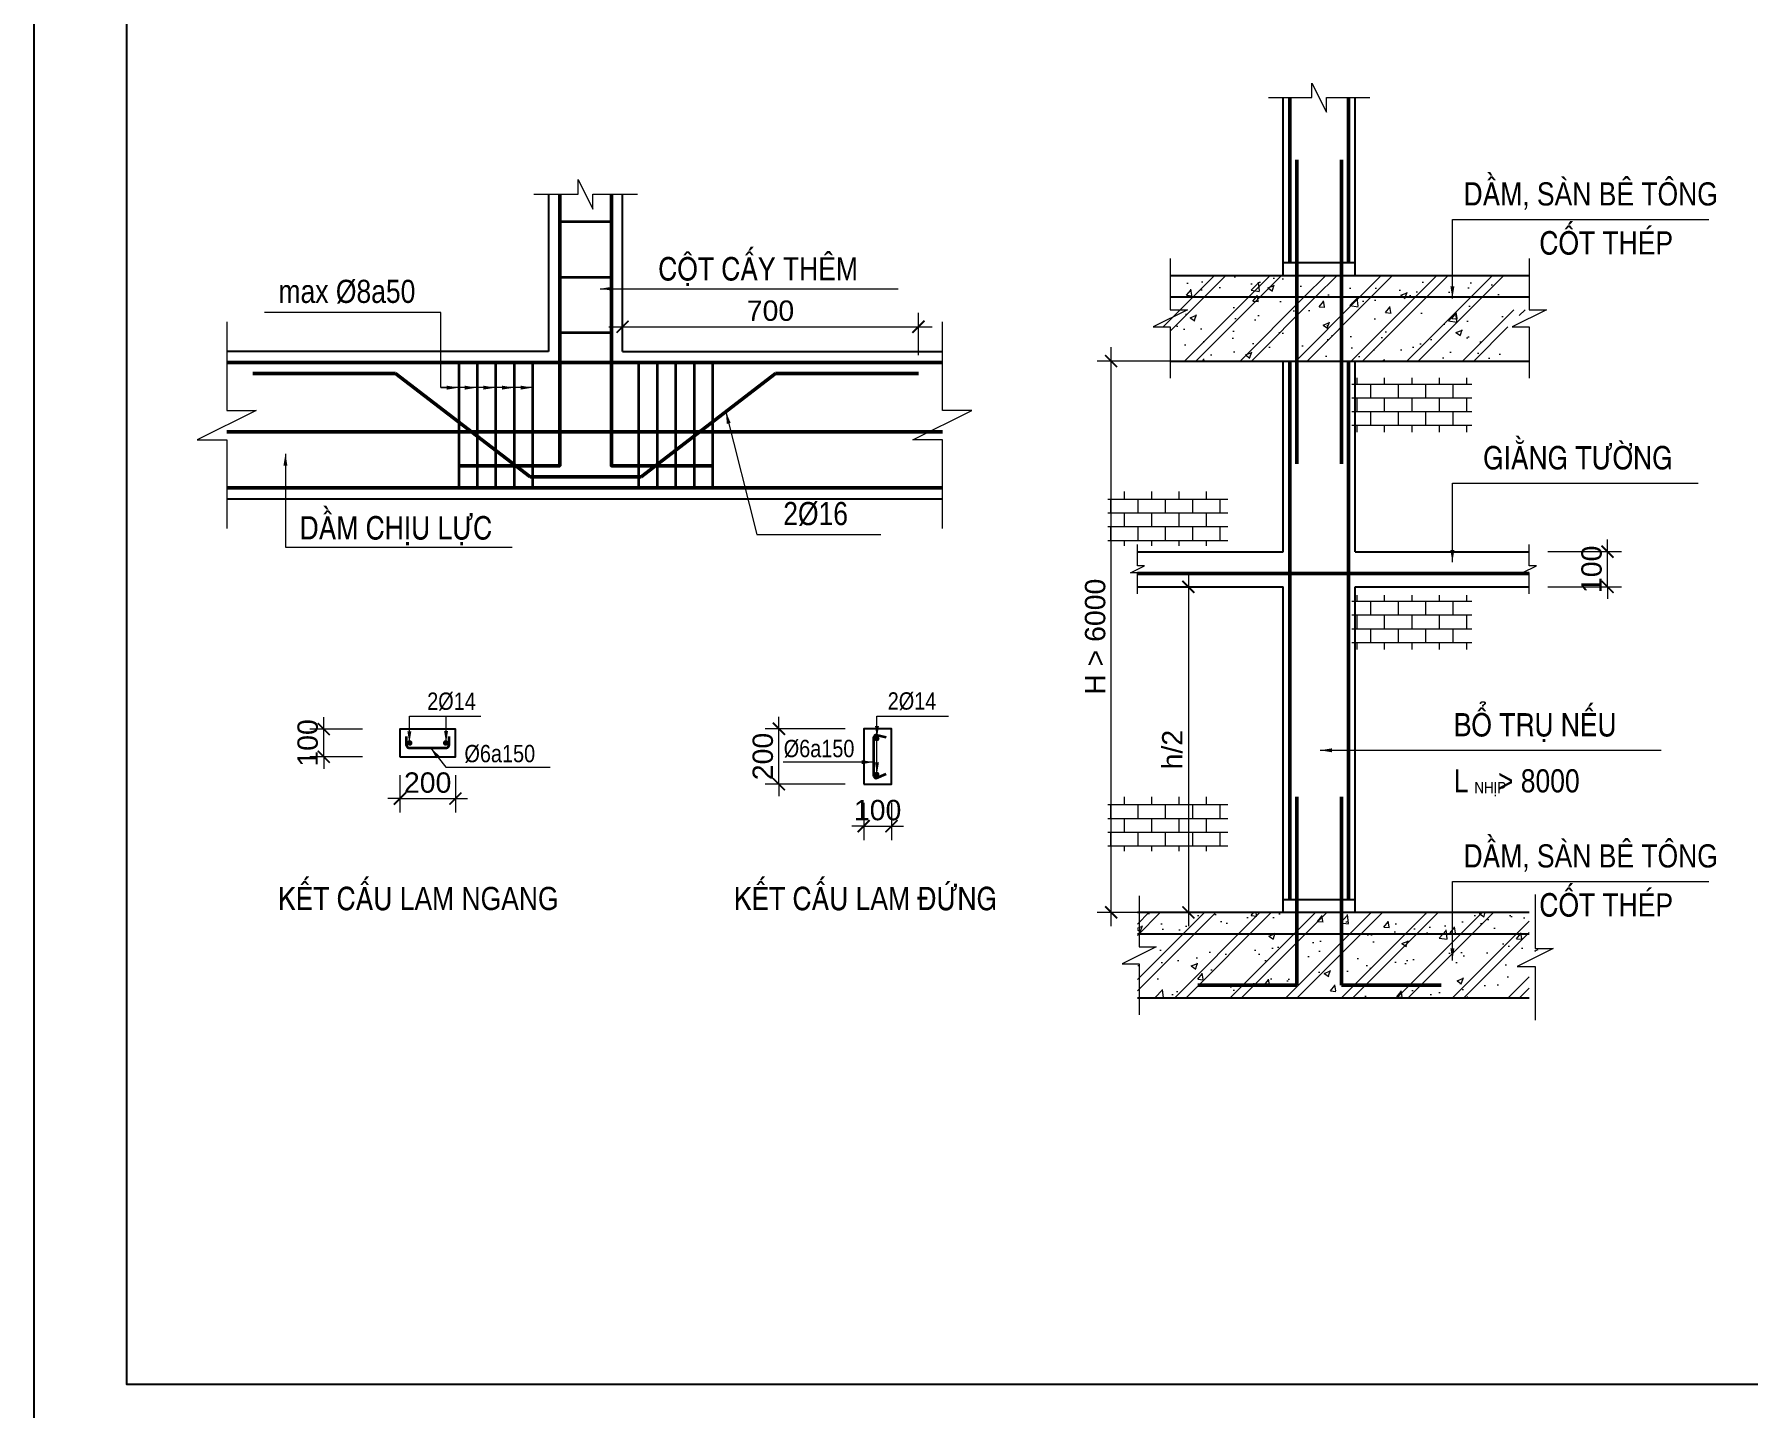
# Model space of a CAD drawing. Header units: millimetres. Extents: x 0 to 84000, y -29700 to 363007.
# Drawn here: x 0 to 18533, y 267550 to 282400 of the extents above; entities that cross this region are included whole.
import ezdxf

# ---------------------------------------------------------------- set-up
doc = ezdxf.new("R2010")
doc.units = ezdxf.units.MM
doc.linetypes.add('HIDDEN', pattern=[0.375, 0.25, -0.125])
for name, color, linetype, lineweight in [('S-Blur line', 252, 'Continuous', 9), ('S-Border', 7, 'Continuous', 25), ('S-Dims', 9, 'Continuous', 13), ('S-Hatch', 251, 'Continuous', 9), ('S-Note', 9, 'Continuous', 13), ('S-Rebar', 1, 'Continuous', 35), ('S-Steel', 6, 'Continuous', 50), ('S-Text', 3, 'Continuous', 25)]:
    doc.layers.add(name, color=color, linetype=linetype, lineweight=lineweight)
doc.styles.add('R-Arial', font='arial.ttf')
doc.styles.add('R-Helve Condense', font='VHELVCN.TTF')
doc.styles.add('VNI-HELVE-CONDENSEN', font='VHELVCN.TTF')
doc.dimstyles.new('SC-DIM', dxfattribs={"dimscale": 0, "dimtxt": 2.2, "dimasz": 1.3, "dimexe": 1.5, "dimexo": 2, "dimgap": 0.6, "dimtad": 1, "dimdec": 0, "dimzin": 0, "dimdsep": 46, "dimtxsty": 'R-Arial', "dimblk": 'ARCHTICK', "dimcen": 0.5, "dimdle": 1.5, "dimclrd": 256, "dimclre": 256, "dimclrt": 3, "dimadec": 0, "dimazin": 0, "dimtfac": 1, "dimtdec": 0, "dimtix": 1, "dimtmove": 0, "dimatfit": 3, "dimfxl": 1, "dimtolj": 1, "dimtzin": 0, "dimlwd": -1, "dimlwe": -1, "dimarcsym": 0})

# ---------------------------------------------------------------- blocks, each defined once
blk = doc.blocks.new('_ArchTick')
at = {"color": 0, "linetype": 'ByBlock', "const_width": 0.15}
blk.add_lwpolyline([(-0.5, -0.5), (0.5, 0.5)], dxfattribs=at)
blk = doc.blocks.new('*D573')
at = {"layer": 'Defpoints', "color": 0, "ltscale": 100, "transparency": 16777216}
for p in [(9563, 279238), (6363, 278971), (9563, 278731)]:
    blk.add_point(p, dxfattribs=at)
at = {"layer": 'S-Dims', "ltscale": 100, "transparency": 16777216}
for p, q in [((6363, 279171), (6363, 279388)), ((9563, 278931), (9563, 279388)), ((6213, 279238), (9713, 279238))]:
    blk.add_line(p, q, dxfattribs=at)
at = {"layer": 'S-Dims', "ltscale": 100, "transparency": 16777216, "xscale": 130.0000008572267, "yscale": 130.0000008572267, "zscale": 130.0000008572267, "rotation": 180}
blk.add_blockref('_ArchTick', (6363, 279238), dxfattribs=at)
at = {"layer": 'S-Dims', "ltscale": 100, "transparency": 16777216, "xscale": 130.0000008572267, "yscale": 130.0000008572267, "zscale": 130.0000008572267}
blk.add_blockref('_ArchTick', (9563, 279238), dxfattribs=at)
at = {"layer": 'S-Dims', "color": 3, "ltscale": 100, "transparency": 16777216, "insert": (7963, 279410), "char_height": 220, "attachment_point": 5, "style": 'R-Arial'}
blk.add_mtext('\\A1;700', dxfattribs=at)
blk = doc.blocks.new('*X525')
at = {"color": 0}
for p, q in [((35040, 44000), (35040, 44090)), ((35360, 44000), (35360, 44090)), ((35680, 44000), (35680, 44090)), ((36000, 44000), (36000, 44090)), ((34847, 44000), (36250, 44000)), ((34847, 43840), (36250, 43840)), ((34880, 43840), (34880, 44000)), ((35040, 43680), (35040, 43840)), ((35200, 43840), (35200, 44000)), ((35360, 43680), (35360, 43840)), ((35520, 43840), (35520, 44000)), ((35680, 43680), (35680, 43840)), ((35840, 43840), (35840, 44000)), ((36000, 43680), (36000, 43840)), ((36160, 43840), (36160, 44000)), ((34847, 43680), (36250, 43680)), ((34880, 43520), (34880, 43680)), ((35200, 43520), (35200, 43680)), ((35520, 43520), (35520, 43680)), ((35840, 43520), (35840, 43680)), ((36160, 43520), (36160, 43680)), ((34847, 43520), (36250, 43520)), ((35040, 43456), (35040, 43520)), ((35360, 43456), (35360, 43520)), ((35680, 43456), (35680, 43520)), ((36000, 43456), (36000, 43520))]:
    blk.add_line(p, q, dxfattribs=at)
blk = doc.blocks.new('*X524')
at = {"color": 0}
for p, q in [((37696, 46080), (39099, 46080)), ((37760, 46080), (37760, 46152)), ((37920, 45920), (37920, 46080)), ((38080, 46080), (38080, 46152)), ((38240, 45920), (38240, 46080)), ((38400, 46080), (38400, 46152)), ((38560, 45920), (38560, 46080)), ((38720, 46080), (38720, 46152)), ((38880, 45920), (38880, 46080)), ((39040, 46080), (39040, 46152)), ((37696, 45920), (39099, 45920)), ((37760, 45760), (37760, 45920)), ((38080, 45760), (38080, 45920)), ((38400, 45760), (38400, 45920)), ((38720, 45760), (38720, 45920)), ((39040, 45760), (39040, 45920)), ((37696, 45760), (39099, 45760)), ((37920, 45600), (37920, 45760)), ((38240, 45600), (38240, 45760)), ((38560, 45600), (38560, 45760)), ((38880, 45600), (38880, 45760)), ((37696, 45600), (39099, 45600)), ((37760, 45518), (37760, 45600)), ((38080, 45518), (38080, 45600)), ((38400, 45518), (38400, 45600)), ((38720, 45518), (38720, 45600)), ((39040, 45518), (39040, 45600))]:
    blk.add_line(p, q, dxfattribs=at)
blk = doc.blocks.new('*D576')
at = {"layer": 'Defpoints', "color": 0, "ltscale": 100, "transparency": 16777216}
for p in [(11648, 278866), (12901, 278866), (12901, 272906)]:
    blk.add_point(p, dxfattribs=at)
at = {"layer": 'S-Dims', "ltscale": 100, "transparency": 16777216}
for p, q in [((11648, 272756), (11648, 279016)), ((12701, 278866), (11498, 278866)), ((12701, 272906), (11498, 272906))]:
    blk.add_line(p, q, dxfattribs=at)
at = {"layer": 'S-Dims', "ltscale": 100, "transparency": 16777216, "xscale": 130.0000008572267, "yscale": 130.0000008572267, "zscale": 130.0000008572267}
for p, rotation in [((11648, 278866), 90), ((11648, 272906), 270)]:
    blk.add_blockref('_ArchTick', p, dxfattribs=dict(at, rotation=rotation))
at = {"layer": 'S-Dims', "color": 3, "ltscale": 100, "transparency": 16777216, "insert": (11476, 275886), "char_height": 220, "attachment_point": 5, "rotation": 90, "style": 'R-Arial'}
blk.add_mtext('\\A1;H > 6000', dxfattribs=at)
blk = doc.blocks.new('*D577')
at = {"layer": 'Defpoints', "color": 0, "ltscale": 100, "transparency": 16777216}
for p in [(13507, 276425), (12483, 272906), (13507, 272906)]:
    blk.add_point(p, dxfattribs=at)
at = {"layer": 'S-Dims', "ltscale": 100, "transparency": 16777216}
for p, q in [((12483, 276575), (12483, 272756)), ((13307, 276425), (12333, 276425)), ((13307, 272906), (12333, 272906))]:
    blk.add_line(p, q, dxfattribs=at)
at = {"layer": 'S-Dims', "ltscale": 100, "transparency": 16777216, "xscale": 130.0000008572267, "yscale": 130.0000008572267, "zscale": 130.0000008572267}
for p, rotation in [((12483, 276425), 90), ((12483, 272906), 270)]:
    blk.add_blockref('_ArchTick', p, dxfattribs=dict(at, rotation=rotation))
at = {"layer": 'S-Dims', "color": 3, "ltscale": 100, "transparency": 16777216, "insert": (12310, 274666), "char_height": 220, "attachment_point": 5, "rotation": 90, "style": 'R-Arial'}
blk.add_mtext('\\A1;h/2', dxfattribs=at)
blk = doc.blocks.new('*D578')
at = {"layer": 'Defpoints', "color": 0, "ltscale": 100, "transparency": 16777216}
for p in [(16171, 276806), (17017, 276806), (16171, 276425)]:
    blk.add_point(p, dxfattribs=at)
at = {"layer": 'S-Dims', "ltscale": 100, "transparency": 16777216}
for p, q in [((17017, 276806), (17017, 276936)), ((16371, 276806), (17167, 276806)), ((17017, 276425), (17017, 276806)), ((16371, 276425), (17167, 276425)), ((17017, 276425), (17017, 276295))]:
    blk.add_line(p, q, dxfattribs=at)
at = {"layer": 'S-Dims', "ltscale": 100, "transparency": 16777216, "xscale": 130.0000008572267, "yscale": 130.0000008572267, "zscale": 130.0000008572267}
for p, rotation in [((17017, 276806), 270), ((17017, 276425), 90)]:
    blk.add_blockref('_ArchTick', p, dxfattribs=dict(at, rotation=rotation))
at = {"layer": 'S-Dims', "color": 3, "ltscale": 100, "transparency": 16777216, "insert": (16845, 276615), "char_height": 220, "attachment_point": 5, "rotation": 90, "style": 'R-Arial'}
blk.add_mtext('\\A1;100', dxfattribs=at)
blk = doc.blocks.new('*D587')
at = {"layer": 'Defpoints', "color": 0, "transparency": 16777216}
for p in [(3955, 274588), (4555, 274588), (4555, 274136)]:
    blk.add_point(p, dxfattribs=at)
at = {"layer": 'S-Dims', "transparency": 16777216}
for p, q in [((3955, 274388), (3955, 273986)), ((4555, 274388), (4555, 273986)), ((3955, 274136), (3825, 274136)), ((3955, 274136), (4555, 274136)), ((4555, 274136), (4685, 274136))]:
    blk.add_line(p, q, dxfattribs=at)
at = {"layer": 'S-Dims', "transparency": 16777216, "xscale": 130.0000008572267, "yscale": 130.0000008572267, "zscale": 130.0000008572267}
blk.add_blockref('_ArchTick', (3955, 274136), dxfattribs=at)
at = {"layer": 'S-Dims', "transparency": 16777216, "xscale": 130.0000008572267, "yscale": 130.0000008572267, "zscale": 130.0000008572267, "rotation": 180}
blk.add_blockref('_ArchTick', (4555, 274136), dxfattribs=at)
at = {"layer": 'S-Dims', "color": 3, "transparency": 16777216, "insert": (4255, 274308), "char_height": 220, "attachment_point": 5, "style": 'R-Arial'}
blk.add_mtext('\\A1;200', dxfattribs=at)
blk = doc.blocks.new('*D588')
at = {"layer": 'Defpoints', "color": 0, "transparency": 16777216}
for p in [(3131, 274888), (3750, 274888), (3750, 274588)]:
    blk.add_point(p, dxfattribs=at)
at = {"layer": 'S-Dims', "transparency": 16777216}
for p, q in [((3550, 274888), (2981, 274888)), ((3131, 274888), (3131, 275018)), ((3131, 274588), (3131, 274888)), ((3550, 274588), (2981, 274588)), ((3131, 274588), (3131, 274458))]:
    blk.add_line(p, q, dxfattribs=at)
at = {"layer": 'S-Dims', "transparency": 16777216, "xscale": 130.0000008572267, "yscale": 130.0000008572267, "zscale": 130.0000008572267}
for p, rotation in [((3131, 274888), 270), ((3131, 274588), 90)]:
    blk.add_blockref('_ArchTick', p, dxfattribs=dict(at, rotation=rotation))
at = {"layer": 'S-Dims', "color": 3, "transparency": 16777216, "insert": (2958, 274738), "char_height": 220, "attachment_point": 5, "rotation": 90, "style": 'R-Arial'}
blk.add_mtext('\\A1;100', dxfattribs=at)
blk = doc.blocks.new('*D589')
at = {"layer": 'Defpoints', "color": 0, "transparency": 16777216}
for p in [(8972, 274291), (9272, 274291), (9272, 273838)]:
    blk.add_point(p, dxfattribs=at)
at = {"layer": 'S-Dims', "transparency": 16777216}
for p, q in [((8972, 274091), (8972, 273688)), ((9272, 274091), (9272, 273688)), ((8972, 273838), (8842, 273838)), ((8972, 273838), (9272, 273838)), ((9272, 273838), (9402, 273838))]:
    blk.add_line(p, q, dxfattribs=at)
at = {"layer": 'S-Dims', "transparency": 16777216, "xscale": 130.0000008572267, "yscale": 130.0000008572267, "zscale": 130.0000008572267}
blk.add_blockref('_ArchTick', (8972, 273838), dxfattribs=at)
at = {"layer": 'S-Dims', "transparency": 16777216, "xscale": 130.0000008572267, "yscale": 130.0000008572267, "zscale": 130.0000008572267, "rotation": 180}
blk.add_blockref('_ArchTick', (9272, 273838), dxfattribs=at)
at = {"layer": 'S-Dims', "color": 3, "transparency": 16777216, "insert": (9122, 274010), "char_height": 220, "attachment_point": 5, "style": 'R-Arial'}
blk.add_mtext('\\A1;100', dxfattribs=at)
blk = doc.blocks.new('*D590')
at = {"layer": 'Defpoints', "color": 0, "transparency": 16777216}
for p in [(8054, 274891), (8972, 274891), (8972, 274291)]:
    blk.add_point(p, dxfattribs=at)
at = {"layer": 'S-Dims', "transparency": 16777216}
for p, q in [((8772, 274891), (7904, 274891)), ((8054, 274891), (8054, 275021)), ((8054, 274291), (8054, 274891)), ((8772, 274291), (7904, 274291)), ((8054, 274291), (8054, 274161))]:
    blk.add_line(p, q, dxfattribs=at)
at = {"layer": 'S-Dims', "transparency": 16777216, "xscale": 130.0000008572267, "yscale": 130.0000008572267, "zscale": 130.0000008572267}
for p, rotation in [((8054, 274891), 270), ((8054, 274291), 90)]:
    blk.add_blockref('_ArchTick', p, dxfattribs=dict(at, rotation=rotation))
at = {"layer": 'S-Dims', "color": 3, "transparency": 16777216, "insert": (7881, 274591), "char_height": 220, "attachment_point": 5, "rotation": 90, "style": 'R-Arial'}
blk.add_mtext('\\A1;200', dxfattribs=at)

msp = doc.modelspace()

# ---------------------------------------------------------------- hatches: boundary and pattern name
at = {"layer": 'S-Hatch'}
h = msp.add_hatch(dxfattribs=at)
h.set_pattern_fill('BT-01', color=256, scale=100, style=0, pattern_type=2)
h.set_pattern_definition([(50, (9344223.7, 1776560.45), (717.260183, -62.752135), [75, -825]), (355, (9344223.7, 1776560.45), (-138.751334, 752.192134), [60, -660]), (100.4514, (9344283.45, 1776555.2), (578.50938, 689.43954), [63.74019, -701.14211]), (46.1842, (9344223.7, 1776760.45), (1067.24105, -165.519014), [112.5, -1237.5]), (96.6356, (9344312.6, 1776746.7), (934.6627, 974.11787), [95.61029, -1051.713]), (351.1842, (9344223.7, 1776760.5), (934.66195, 974.1186), [90, -990]), (21, (9344323.7, 1776710.45), (596.907052, -402.61889), [75, -825]), (326, (9344323.7, 1776710.45), (243.31533, 725.150045), [60, -660]), (71.4514, (9344373.4, 1776676.9), (840.22263, 322.530497), [63.74019, -701.14211]), (37.5, (9344223.68, 1776560.45), (12.159855, 332.893854), [0, -652, 0, -670, 0, -662.5]), (7.5, (9344223.68, 1776560.45), (263.069537, 394.411712), [0, -382, 0, -637, 0, -252.5]), (327.5, (9344000.68, 1776560.45), (533.822436, -22.554872), [0, -250, 0, -780, 0, -1035]), (317.5, (9343900.7, 1776560.45), (583.18617, 100.104982), [0, -325, 0, -518, 0, -735]), (45, (9344223.68, 1776560.45), (-300.520382, 300.520382), []), (45, (9344223.68, 1776682.95), (-300.520382, 300.520382), [])])
h.paths.add_polyline_path([(12287.5, 279792.2), (12287.5, 279560.8), (16003, 279560.8), (16003, 279792.2)])
h.paths.add_polyline_path([(11934.5, 279236.7), (12287.5, 279236.7), (12287.5, 278866.3), (16003, 278866.3), (16003, 279236.7), (15817.8, 279236.7), (16188.2, 279421.9), (16003, 279421.9), (16003, 279560.8), (12119.6, 279560.8), (12119.6, 279421.9), (12304.8, 279421.9)])
h = msp.add_hatch(dxfattribs=at)
h.set_pattern_fill('BT-01', color=256, scale=100, style=0, pattern_type=2)
h.set_pattern_definition([(50, (9344391.5, 1776560.45), (717.260183, -62.752135), [75, -825]), (355, (9344391.5, 1776560.45), (-138.751334, 752.192134), [60, -660]), (100.4514, (9344451.3, 1776555.2), (578.50938, 689.43954), [63.74019, -701.14211]), (46.1842, (9344391.5, 1776760.45), (1067.24105, -165.519014), [112.5, -1237.5]), (96.6356, (9344480.4, 1776746.7), (934.6627, 974.11787), [95.61029, -1051.713]), (351.1842, (9344391.5, 1776760.5), (934.66195, 974.1186), [90, -990]), (21, (9344491.5, 1776710.45), (596.907052, -402.61889), [75, -825]), (326, (9344491.5, 1776710.45), (243.31533, 725.150045), [60, -660]), (71.4514, (9344541.24, 1776676.9), (840.22263, 322.530497), [63.74019, -701.14211]), (37.5, (9344391.5, 1776560.45), (12.159855, 332.893854), [0, -652, 0, -670, 0, -662.5]), (7.5, (9344391.5, 1776560.45), (263.069537, 394.411712), [0, -382, 0, -637, 0, -252.5]), (327.5, (9344168.5, 1776560.45), (533.822436, -22.554872), [0, -250, 0, -780, 0, -1035]), (317.5, (9344068.5, 1776560.45), (583.18617, 100.104982), [0, -325, 0, -518, 0, -735]), (45, (9344391.5, 1776560.45), (-300.520382, 300.520382), []), (45, (9344391.5, 1776682.95), (-300.520382, 300.520382), [])])
h.paths.add_polyline_path([(16170.8, 272674.9), (16170.8, 272906.4), (11932.2, 272906.4), (11932.2, 272674.9)])
h.paths.add_polyline_path([(16170.8, 271980.5), (16170.8, 272391.9), (16059.7, 272391.9), (16281.9, 272503), (16170.8, 272503), (16170.8, 272674.9), (11932.2, 272674.9), (11932.2, 272503), (12043.3, 272503), (11821, 272391.9), (11932.2, 272391.9), (11932.2, 271980.5)])

# ---------------------------------------------------------------- linework, layer by layer
at = {"layer": 'Defpoints'}
msp.add_lwpolyline([(42000, 297000), (42000, 267300), (0, 267300), (0, 297000)], close=True, dxfattribs=at)
at = {"layer": 'S-Blur line', "ltscale": 100}
for points in [[(13351.1, 281715.8), (13819.8, 281715.8), (13819.8, 281872), (13976, 281559.6), (13976, 281715.8), (14444.6, 281715.8)], [(5403.2, 280670.8), (5883.2, 280670.8), (5883.2, 280830.8), (6043.2, 280510.8), (6043.2, 280670.8), (6523.2, 280670.8)], [(12287.5, 279977.4), (12287.5, 279421.9), (12472.6, 279421.9), (12102.3, 279236.7), (12287.5, 279236.7), (12287.5, 278681.1)], [(16170.8, 279977.4), (16170.8, 279421.9), (16356, 279421.9), (15985.6, 279236.7), (16170.8, 279236.7), (16170.8, 278681.1)], [(2082.1, 279290.2), (2082.1, 278332.9), (2401.2, 278332.9), (1763, 278013.8), (2082.1, 278013.8), (2082.1, 277056.5)], [(9822.8, 277056.5), (9822.8, 278013.8), (9503.7, 278013.8), (10141.9, 278332.9), (9822.8, 278332.9), (9822.8, 279290.2)], [(11932.2, 276348.8), (11932.2, 276577.3), (11856, 276577.3), (12008.3, 276653.5), (11932.2, 276653.5), (11932.2, 276882)], [(16170.8, 276348.8), (16170.8, 276577.3), (16094.7, 276577.3), (16247, 276653.5), (16170.8, 276653.5), (16170.8, 276882)], [(11949.4, 273085.9), (11949.4, 272533.6), (12133.5, 272533.6), (11765.3, 272349.5), (11949.4, 272349.5), (11949.4, 271797.2)], [(16233.9, 273097.8), (16233.9, 272515.8), (16427.9, 272515.8), (16039.9, 272321.8), (16233.9, 272321.8), (16233.9, 271739.8)]]:
    msp.add_lwpolyline(points, dxfattribs=at)
at = {"layer": 'S-Border', "color": 7, "linetype": 'Continuous'}
for p, q in [((13507.3, 279792.2), (13507.3, 281715.8)), ((14288.4, 279792.2), (14288.4, 281715.8)), ((13507.3, 279931.1), (14288.4, 279931.1)), ((12287.5, 279792.2), (16170.8, 279792.2)), ((12287.5, 278866.3), (16170.8, 278866.3)), ((13507.3, 276805.8), (13507.3, 278866.3)), ((14288.4, 276805.8), (14288.4, 278866.3)), ((11932.2, 276805.8), (13507.3, 276805.8)), ((14288.4, 276805.8), (16170.8, 276805.8)), ((11932.2, 276424.9), (13507.3, 276424.9)), ((13507.3, 272906.4), (13507.3, 276424.9)), ((14288.4, 272906.4), (14288.4, 276424.9)), ((14288.4, 276424.9), (16170.8, 276424.9)), ((13507.3, 273045.3), (14288.4, 273045.3)), ((11932.2, 272906.4), (16170.8, 272906.4)), ((11932.2, 271980.5), (16170.8, 271980.5))]:
    msp.add_line(p, q, dxfattribs=at)
at = {"layer": 'S-Border'}
for p, q in [((6363.2, 278971.1), (6363.2, 280670.8)), ((5563.2, 278971.1), (2082.1, 278971.1)), ((6363.2, 278971.1), (9822.8, 278971.1)), ((2082.1, 277375.6), (9822.8, 277375.6))]:
    msp.add_line(p, q, dxfattribs=at)
at = {"layer": 'S-Border', "color": 7, "linetype": 'HIDDEN'}
for p, q in [((12287.5, 279560.8), (16170.8, 279560.8)), ((11932.2, 272674.9), (16170.8, 272674.9))]:
    msp.add_line(p, q, dxfattribs=at)
at = {"layer": 'S-Border', "ltscale": 300}
msp.add_lwpolyline([(1000, 296500), (36800, 296500), (36800, 267800), (1000, 267800)], close=True, dxfattribs=at)
at = {"layer": 'S-Border'}
msp.add_lwpolyline([(5563.2, 280670.8), (5563.2, 278971.1)], dxfattribs=at)
for points in [[(3955.5, 274588.4), (4555.5, 274588.4), (4555.5, 274888.4), (3955.5, 274888.4)], [(8971.7, 274290.6), (9271.7, 274290.6), (9271.7, 274890.6), (8971.7, 274890.6)]]:
    msp.add_lwpolyline(points, close=True, dxfattribs=at)
at = {"layer": 'S-Note', "ltscale": 100}
msp.add_lwpolyline([(4398, 278579.3), (4398, 279392.3), (2490.5, 279392.3)], dxfattribs=at)
at = {"layer": 'S-Rebar'}
for p, q in [((6243.2, 280371.1), (5683.2, 280371.1)), ((6243.2, 279771.1), (5683.2, 279771.1)), ((6243.2, 279171.1), (5683.2, 279171.1)), ((4590.5, 278851.1), (4590.5, 277495.6)), ((4790.5, 278851.1), (4790.5, 277495.6)), ((4990.5, 278851.1), (4990.5, 277495.6)), ((5190.5, 278851.1), (5190.5, 277495.6)), ((5390.5, 278851.1), (5390.5, 277495.6)), ((6536, 278851.1), (6536, 277495.6)), ((6736, 278851.1), (6736, 277495.6)), ((6936, 278851.1), (6936, 277495.6)), ((7136, 278851.1), (7136, 277495.6)), ((7336, 278851.1), (7336, 277495.6))]:
    msp.add_line(p, q, dxfattribs=at)
for points in [[(4023, 274806.7), (4023, 274716.4, 0.4142136), (4053, 274686.4), (4458, 274686.4, 0.4142136), (4488, 274716.4), (4488, 274806.7)], [(9212.9, 274794.9), (9107.9, 274823.1, 0.4142136), (9077.9, 274793.1), (9077.9, 274388.1, 0.4142136), (9107.9, 274358.1), (9212.9, 274404.7)]]:
    msp.add_lwpolyline(points, format="xyb", dxfattribs=at)
at = {"layer": 'S-Steel'}
for p, q in [((13581.4, 279931.1), (13581.4, 281715.8)), ((14214.3, 279931.1), (14214.3, 281715.8)), ((13655.5, 277755.2), (13655.5, 281042.2)), ((14140.2, 277755.2), (14140.2, 281042.2)), ((9822.8, 278851.1), (2082.1, 278851.1)), ((13581.4, 273045.3), (13581.4, 278866.3)), ((14214.3, 273045.3), (14214.3, 278866.3)), ((2363.2, 278731.1), (3908.2, 278731.1)), ((5363.2, 277615.6), (3908.2, 278731.1)), ((6563.2, 277615.6), (8018.3, 278731.1)), ((9563.3, 278731.1), (8018.3, 278731.1)), ((2082.1, 278100.1), (9822.8, 278100.1)), ((2082.1, 277495.6), (9822.8, 277495.6)), ((5363.2, 277615.6), (6563.2, 277615.6)), ((11932.2, 276570.2), (16170.8, 276570.2)), ((13655.5, 272119.4), (13655.5, 274156.4)), ((14140.2, 272119.4), (14140.2, 274156.4)), ((12585.8, 272119.4), (13655.5, 272119.4)), ((14140.2, 272119.4), (15215.5, 272119.4))]:
    msp.add_line(p, q, dxfattribs=at)
for points in [[(5683.2, 280670.8), (5683.2, 277735.6), (4587.6, 277735.6)], [(6243.2, 280670.8), (6243.2, 277735.6), (7340.9, 277735.6)]]:
    msp.add_lwpolyline(points, dxfattribs=at)
at = {"layer": 'S-Steel', "ltscale": 250, "const_width": 30}
for points in [[(4045.9, 274737.5, 1), (4075.9, 274737.5, 1)], [(4465.1, 274737.5, -1), (4435.1, 274737.5, -1)], [(9097.2, 274785.8, 1), (9127.2, 274785.8, 1)], [(9097.2, 274395.4, -1), (9127.2, 274395.4, -1)]]:
    msp.add_lwpolyline(points, format="xyb", close=True, dxfattribs=at)

# ---------------------------------------------------------------- block references
at = {"layer": 'S-Hatch', "xscale": 0.9259259255486539, "yscale": 0.9259259255486539, "zscale": 0.9259259255486539}
for name, p in [('*X524', (-20653.3, 235951.4)), ('*X525', (-20653.3, 236631.9)), ('*X524', (-20653.3, 233602.6)), ('*X525', (-20653.3, 233330))]:
    msp.add_blockref(name, p, dxfattribs=at)

# ---------------------------------------------------------------- texts
at = {"layer": 'S-Text'}
for s, height, style, p in [('DAÀM, SAØN BEÂ TOÂNG', 250, 'VNI-HELVE-CONDENSEN', (15460, 280549)), ('COÁT THEÙP', 250, 'VNI-HELVE-CONDENSEN', (16280.1, 280019.5)), ('COÄT CAÁY THEÂM', 250, 'VNI-HELVE-CONDENSEN', (6749.4, 279739.4)), ('max Þ8a50', 250, 'R-Helve Condense', (2641.5, 279495.4, 0)), ('GIAÈNG TÖÔØNG', 250, 'VNI-HELVE-CONDENSEN', (15670.5, 277697.1)), ('2Þ16', 250, 'R-Helve Condense', (8101, 277092.9, 0)), ('2Þ14', 187.5, 'R-Helve Condense', (4249.9, 275095.5)), ('2Þ14', 187.5, 'R-Helve Condense', (9231.1, 275097.7)), ('BOÅ TRUÏ NEÁU', 250, 'VNI-HELVE-CONDENSEN', (15353.6, 274809.7)), ('Þ6a150', 187.5, 'R-Helve Condense', (4652.9, 274529.1)), ('Þ6a150', 187.5, 'R-Helve Condense', (8106.3, 274583.9)), ('L    > 8000', 250, 'VNI-HELVE-CONDENSEN', (15353.6, 274203.1)), ('NHÒP', 125, 'VNI-HELVE-CONDENSEN', (15577.4, 274191.6)), ('DAÀM, SAØN BEÂ TOÂNG', 250, 'VNI-HELVE-CONDENSEN', (15460, 273391.4)), ('KEÁT CAÁU LAM NGANG', 250, 'VNI-HELVE-CONDENSEN', (2636, 272931)), ('KEÁT CAÁU LAM ÑÖÙNG', 250, 'VNI-HELVE-CONDENSEN', (7567.5, 272931)), ('COÁT THEÙP', 250, 'VNI-HELVE-CONDENSEN', (16280.1, 272861.9))]:
    msp.add_text(s, height=height, dxfattribs=dict(at, style=style)).set_placement(p)
at = {"layer": 'S-Text', "extrusion": (-3.87272e-05, 1.91961e-07, 1), "style": 'VNI-HELVE-CONDENSEN'}
msp.add_text('DAÀM CHÒU LÖÏC', height=250, dxfattribs=at).set_placement((2871, 276938.7, -0.1))

# ---------------------------------------------------------------- dimensions: what is measured, and where the dimension line sits
at = {"layer": 'S-Dims', "ltscale": 100}
dim = msp.add_linear_dim(base=(9563.3, 279237.8), p1=(6363.2, 278971.1), p2=(9563.3, 278731.1), text='700', dimstyle='SC-DIM', override={"dimscale": 100.000001}, dxfattribs=at)
dim.commit()
dim.dimension.update_dxf_attribs({"geometry": '*D573', "text_midpoint": (7963.2, 279410.1)})
for base, p1, p2, text, picture, middle in [((11648.4, 278866.3), (12900.9, 272906.4), (12900.9, 278866.3), 'H > 6000', '*D576', (11476.1, 275886.4)), ((17017.4, 276805.8), (16170.8, 276424.9), (16170.8, 276805.8), '100', '*D578', (16845.1, 276615.4)), ((12483.3, 272906.4), (13507.3, 276424.9), (13507.3, 272906.4), 'h/2', '*D577', (12309.5, 274665.7))]:
    dim = msp.add_linear_dim(base=base, p1=p1, p2=p2, angle=90, text=text, dimstyle='SC-DIM', override={"dimscale": 100.000001}, dxfattribs=at)
    dim.commit()
    dim.dimension.update_dxf_attribs({"geometry": picture, "text_midpoint": middle})
at = {"layer": 'S-Dims'}
for base, p1, p2, text, picture, middle in [((3130.7, 274888.4), (3750, 274588.4), (3750, 274888.4), '100', '*D588', (2958.4, 274738.4)), ((8053.6, 274890.6), (8971.7, 274290.6), (8971.7, 274890.6), '200', '*D590', (7881.3, 274590.6))]:
    dim = msp.add_linear_dim(base=base, p1=p1, p2=p2, angle=90, text=text, dimstyle='SC-DIM', override={"dimscale": 100.000001}, dxfattribs=at)
    dim.commit()
    dim.dimension.update_dxf_attribs({"geometry": picture, "text_midpoint": middle})
for base, p1, p2, text, picture, middle in [((4555.5, 274135.7), (3955.5, 274588.4), (4555.5, 274588.4), '200', '*D587', (4255.5, 274308.1)), ((9271.7, 273838), (8971.7, 274290.6), (9271.7, 274290.6), '100', '*D589', (9121.7, 274010.3))]:
    dim = msp.add_linear_dim(base=base, p1=p1, p2=p2, text=text, dimstyle='SC-DIM', override={"dimscale": 100.000001}, dxfattribs=at)
    dim.commit()
    dim.dimension.update_dxf_attribs({"geometry": picture, "text_midpoint": middle})

# ---------------------------------------------------------------- leaders
for points in [[(9114.8, 274790.7), (9114.8, 275029), (9887.1, 275029)], [(9114.8, 274398.2), (9114.8, 275029)], [(9077.9, 274530), (8099, 274530)]]:
    msp.add_leader(points, dimstyle='SC-DIM', override={"dimscale": 100.000001}, dxfattribs=at)
at = {"layer": 'S-Note', "ltscale": 100}
for points in [[(15338.6, 279544.1), (15338.6, 280397.4), (18111.5, 280397.4)], [(6121, 279648.8), (9342.5, 279648.8)], [(4786.3, 278579.3), (4398, 278579.3), (4500.5, 278579.3)], [(4592.2, 278579.3), (4398, 278579.3)], [(4987.7, 278579.3), (4557.5, 278579.3)], [(5189.1, 278579.3), (4786.3, 278579.3)], [(5390.5, 278579.3), (4987.7, 278579.3)], [(7480, 278318.4), (7816, 276989.8), (9158, 276989.8)], [(2716.7, 277865.1, -0.1), (2716.7, 276853.6, -0.1), (5169.2, 276853.6, -0.1)], [(15338.6, 276692.2), (15338.6, 277545.5), (17997.9, 277545.5)], [(13907.8, 274658.1), (17595.7, 274658.1)], [(15338.6, 272386.5), (15338.6, 273239.8), (18111.5, 273239.8)]]:
    msp.add_leader(points, dimstyle='SC-DIM', override={"dimscale": 100.000001}, dxfattribs=at)
at = {"layer": 'S-Note'}
for points in [[(4057.1, 274733.4), (4057.1, 275026.8), (4829.3, 275026.8)], [(4454.1, 274737.6), (4454.1, 275026.8), (4657.5, 275026.8)]]:
    msp.add_leader(points, dimstyle='SC-DIM', override={"dimscale": 100.000001}, dxfattribs=at)
at = {"layer": 'S-Note', "ltscale": 250}
msp.add_leader([(4285.8, 274686.4), (4452.3, 274475.2), (5579.1, 274475.2)], dimstyle='SC-DIM', override={"dimscale": 100.000001}, dxfattribs=at)

doc.saveas('drawing.dxf')
